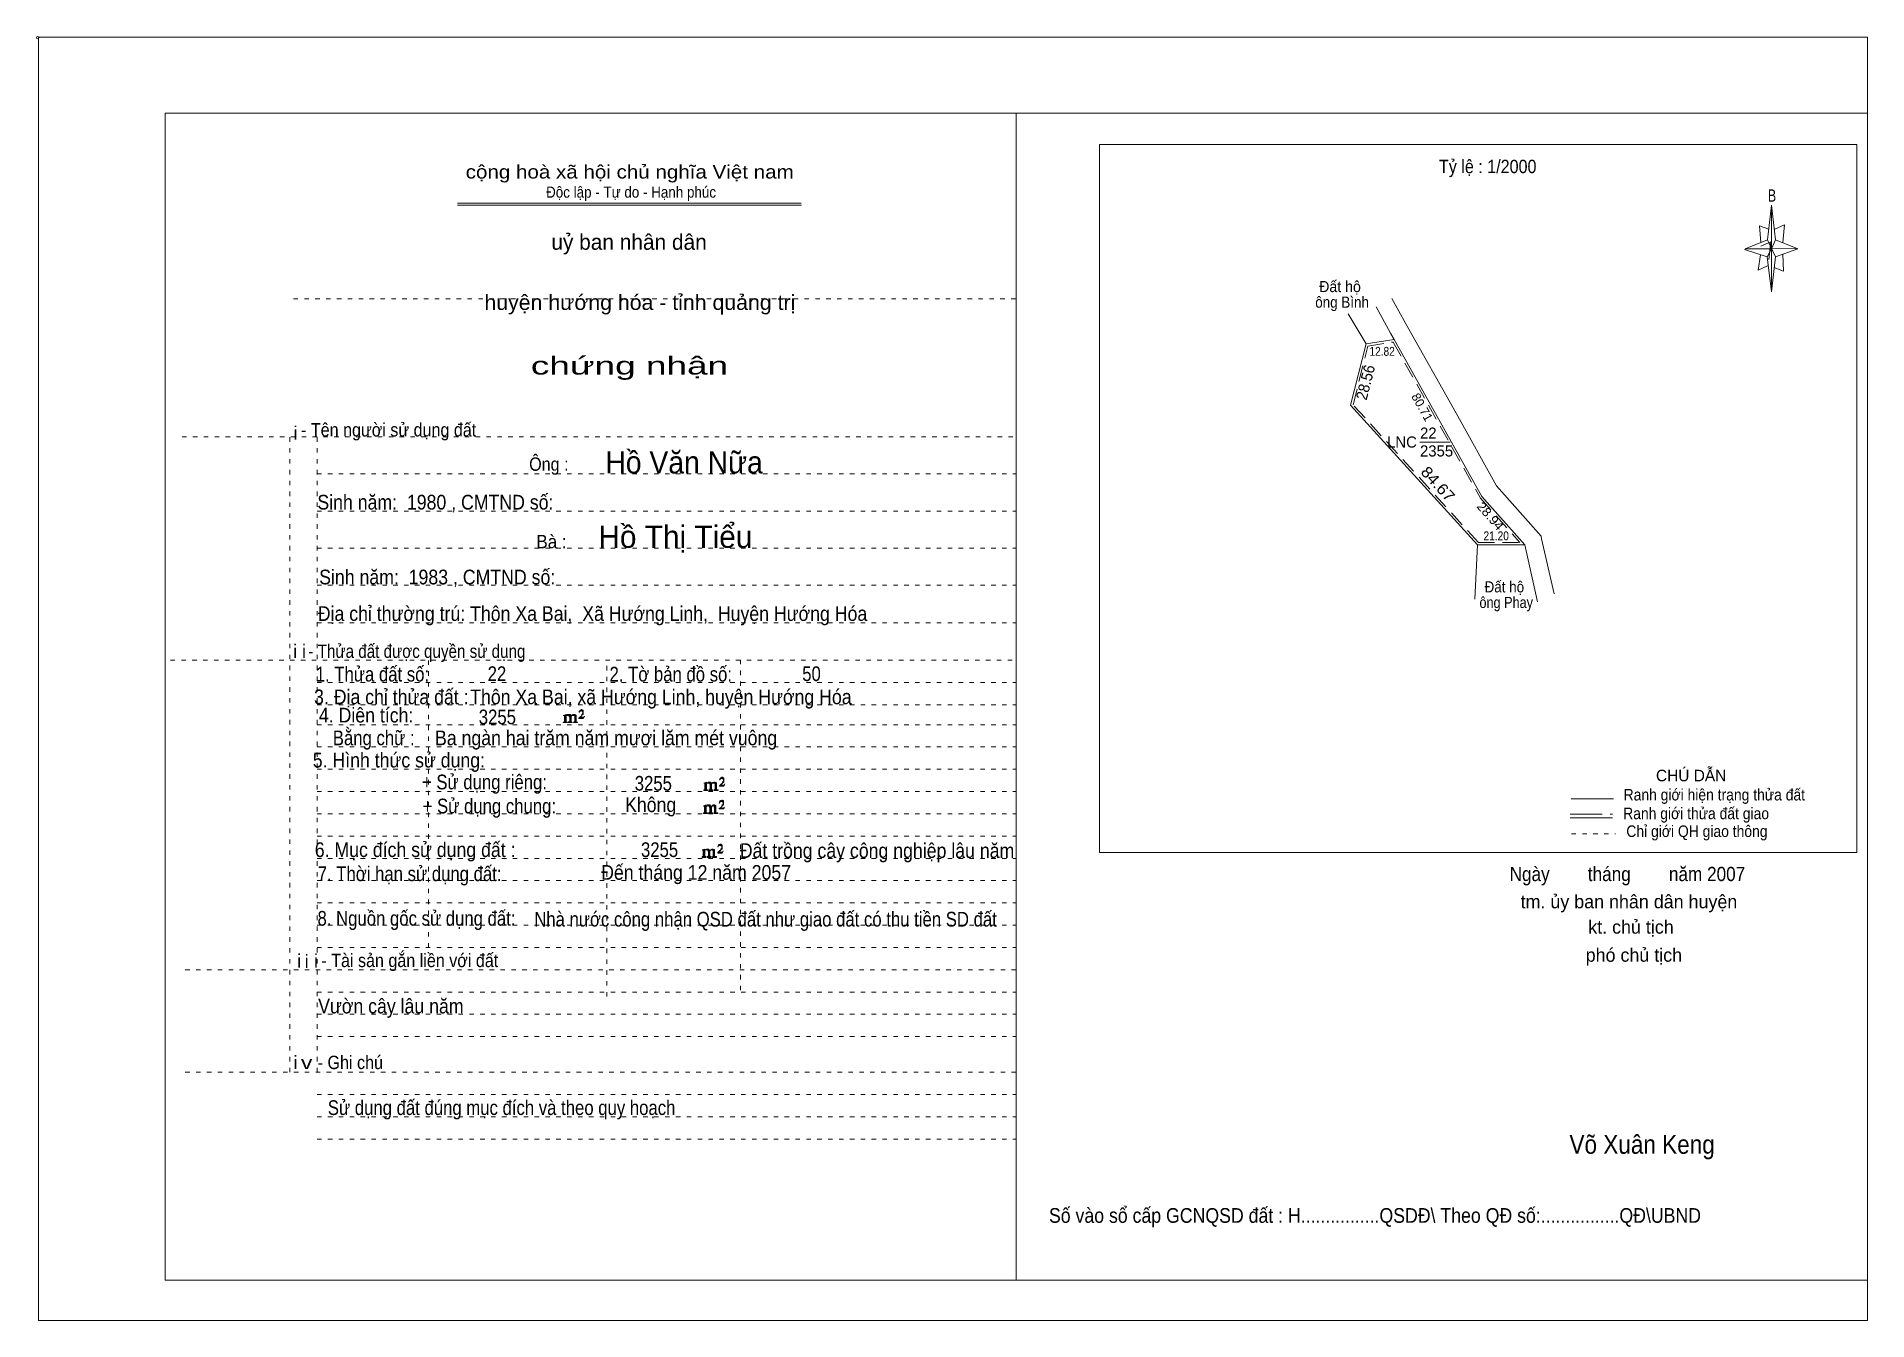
# Model space of a CAD drawing. Header units: centimetres. Extents: x -1.6 to 39.5, y -3.3 to 25.5.
import ezdxf
from ezdxf.enums import TextEntityAlignment as Align

# ---------------------------------------------------------------- set-up
doc = ezdxf.new("R2010")
doc.units = ezdxf.units.CM
doc.header["$LTSCALE"] = 0.12
for name, pattern in [('DOTTED', [1.5, 0.3, -1.2]), ('LONG_DASHED', [7.5, 6, -1.5]), ('MEDIUM_DASHED', [4.5, 3, -1.5])]:
    doc.linetypes.add(name, pattern=pattern)
for name, color, linetype, lineweight in [('1', 7, 'DOTTED', 13), ('10', 7, 'Continuous', 13), ('4', 7, 'Continuous', 13), ('5', 7, 'Continuous', 13), ('50', 7, 'Continuous', 13)]:
    doc.layers.add(name, color=color, linetype=linetype, lineweight=lineweight)

msp = doc.modelspace()

# ---------------------------------------------------------------- hatches: boundary and pattern name
at = {"layer": '50'}
for points in [[(10.27, 10.13), (10.27, 10.12), (10.27, 10.11), (10.25, 10.11), (10.24, 10.11), (10.24, 10.1), (10.33, 10.1), (10.33, 10.11), (10.32, 10.11), (10.31, 10.11), (10.31, 10.12), (10.31, 10.13), (10.31, 10.24), (10.31, 10.25), (10.32, 10.26), (10.34, 10.26), (10.35, 10.26), (10.36, 10.26), (10.37, 10.25), (10.39, 10.22), (10.39, 10.13), (10.37, 10.12), (10.37, 10.11), (10.36, 10.11), (10.35, 10.11), (10.35, 10.1), (10.44, 10.1), (10.44, 10.11), (10.43, 10.11), (10.42, 10.11), (10.42, 10.12), (10.42, 10.13), (10.42, 10.24), (10.44, 10.26), (10.45, 10.26), (10.46, 10.26), (10.49, 10.26), (10.49, 10.25), (10.5, 10.24), (10.5, 10.22), (10.5, 10.13), (10.5, 10.12), (10.49, 10.11), (10.49, 10.11), (10.47, 10.11), (10.47, 10.1), (10.56, 10.1), (10.56, 10.11), (10.55, 10.11), (10.54, 10.11), (10.53, 10.12), (10.53, 10.13), (10.53, 10.2), (10.53, 10.25), (10.53, 10.26), (10.52, 10.27), (10.5, 10.28), (10.47, 10.28), (10.46, 10.28), (10.44, 10.27), (10.41, 10.25), (10.41, 10.26), (10.4, 10.28), (10.39, 10.28), (10.37, 10.28), (10.35, 10.28), (10.34, 10.28), (10.32, 10.26), (10.31, 10.26), (10.31, 10.25), (10.31, 10.25), (10.31, 10.26), (10.31, 10.28), (10.24, 10.26), (10.24, 10.26), (10.25, 10.26), (10.27, 10.25), (10.27, 10.24), (10.27, 10.23)], [(10.69, 10.19), (10.72, 10.24), (10.72, 10.24), (10.71, 10.22), (10.69, 10.22), (10.68, 10.22), (10.63, 10.22), (10.66, 10.26), (10.67, 10.27), (10.69, 10.28), (10.69, 10.3), (10.69, 10.32), (10.69, 10.34), (10.69, 10.35), (10.69, 10.37), (10.68, 10.38), (10.67, 10.38), (10.66, 10.39), (10.65, 10.39), (10.63, 10.38), (10.63, 10.38), (10.62, 10.37), (10.61, 10.35), (10.59, 10.33), (10.61, 10.33), (10.61, 10.35), (10.62, 10.35), (10.63, 10.36), (10.65, 10.36), (10.66, 10.36), (10.67, 10.35), (10.68, 10.35), (10.68, 10.32), (10.68, 10.3), (10.66, 10.28), (10.66, 10.26), (10.65, 10.25), (10.59, 10.2), (10.59, 10.19)], [(13.42, 8.61), (13.42, 8.6), (13.42, 8.59), (13.41, 8.59), (13.4, 8.59), (13.4, 8.57), (13.48, 8.57), (13.48, 8.59), (13.47, 8.59), (13.46, 8.59), (13.46, 8.6), (13.46, 8.61), (13.46, 8.72), (13.46, 8.73), (13.47, 8.74), (13.5, 8.74), (13.51, 8.74), (13.52, 8.74), (13.53, 8.73), (13.54, 8.69), (13.54, 8.61), (13.53, 8.6), (13.53, 8.59), (13.52, 8.59), (13.51, 8.59), (13.51, 8.57), (13.6, 8.57), (13.6, 8.59), (13.58, 8.59), (13.57, 8.59), (13.57, 8.6), (13.57, 8.61), (13.57, 8.72), (13.6, 8.74), (13.61, 8.74), (13.62, 8.74), (13.64, 8.74), (13.64, 8.73), (13.65, 8.72), (13.65, 8.69), (13.65, 8.61), (13.65, 8.6), (13.64, 8.59), (13.64, 8.59), (13.63, 8.59), (13.63, 8.57), (13.72, 8.57), (13.72, 8.59), (13.7, 8.59), (13.69, 8.59), (13.68, 8.6), (13.68, 8.61), (13.68, 8.68), (13.68, 8.73), (13.68, 8.74), (13.67, 8.75), (13.65, 8.76), (13.63, 8.76), (13.62, 8.76), (13.6, 8.75), (13.56, 8.73), (13.56, 8.74), (13.55, 8.76), (13.54, 8.76), (13.53, 8.76), (13.51, 8.76), (13.5, 8.76), (13.47, 8.74), (13.46, 8.74), (13.46, 8.73), (13.46, 8.73), (13.46, 8.74), (13.46, 8.76), (13.4, 8.74), (13.4, 8.74), (13.41, 8.74), (13.42, 8.73), (13.42, 8.72), (13.42, 8.71)], [(13.85, 8.67), (13.87, 8.72), (13.87, 8.72), (13.86, 8.69), (13.85, 8.69), (13.84, 8.69), (13.78, 8.69), (13.82, 8.74), (13.83, 8.75), (13.85, 8.76), (13.85, 8.78), (13.85, 8.79), (13.85, 8.82), (13.85, 8.83), (13.85, 8.85), (13.84, 8.86), (13.83, 8.86), (13.82, 8.87), (13.8, 8.87), (13.78, 8.86), (13.78, 8.86), (13.77, 8.85), (13.76, 8.83), (13.75, 8.81), (13.76, 8.81), (13.76, 8.83), (13.77, 8.83), (13.78, 8.84), (13.8, 8.84), (13.82, 8.84), (13.83, 8.83), (13.84, 8.83), (13.84, 8.79), (13.84, 8.78), (13.82, 8.76), (13.82, 8.74), (13.8, 8.73), (13.75, 8.68), (13.75, 8.67)], [(13.41, 8.09), (13.41, 8.08), (13.41, 8.07), (13.4, 8.07), (13.39, 8.07), (13.39, 8.06), (13.48, 8.06), (13.48, 8.07), (13.47, 8.07), (13.45, 8.07), (13.45, 8.08), (13.45, 8.09), (13.45, 8.2), (13.45, 8.21), (13.47, 8.23), (13.49, 8.23), (13.5, 8.23), (13.51, 8.23), (13.52, 8.21), (13.53, 8.18), (13.53, 8.09), (13.52, 8.08), (13.52, 8.07), (13.51, 8.07), (13.5, 8.07), (13.5, 8.06), (13.59, 8.06), (13.59, 8.07), (13.58, 8.07), (13.57, 8.07), (13.57, 8.08), (13.57, 8.09), (13.57, 8.2), (13.59, 8.23), (13.6, 8.23), (13.61, 8.23), (13.63, 8.23), (13.63, 8.21), (13.64, 8.2), (13.64, 8.18), (13.64, 8.09), (13.64, 8.08), (13.63, 8.07), (13.63, 8.07), (13.62, 8.07), (13.62, 8.06), (13.71, 8.06), (13.71, 8.07), (13.7, 8.07), (13.69, 8.07), (13.67, 8.08), (13.67, 8.09), (13.67, 8.17), (13.67, 8.21), (13.67, 8.23), (13.66, 8.24), (13.64, 8.25), (13.62, 8.25), (13.61, 8.25), (13.59, 8.24), (13.55, 8.21), (13.55, 8.23), (13.54, 8.25), (13.53, 8.25), (13.52, 8.25), (13.5, 8.25), (13.49, 8.25), (13.47, 8.23), (13.45, 8.23), (13.45, 8.21), (13.45, 8.21), (13.45, 8.23), (13.45, 8.25), (13.39, 8.23), (13.39, 8.23), (13.4, 8.23), (13.41, 8.21), (13.41, 8.2), (13.41, 8.19)], [(13.84, 8.16), (13.86, 8.2), (13.86, 8.2), (13.85, 8.18), (13.84, 8.18), (13.83, 8.18), (13.77, 8.18), (13.81, 8.23), (13.82, 8.24), (13.84, 8.25), (13.84, 8.27), (13.84, 8.28), (13.84, 8.3), (13.84, 8.31), (13.84, 8.34), (13.83, 8.35), (13.82, 8.35), (13.81, 8.36), (13.8, 8.36), (13.77, 8.35), (13.77, 8.35), (13.76, 8.34), (13.75, 8.31), (13.74, 8.29), (13.75, 8.29), (13.75, 8.31), (13.76, 8.31), (13.77, 8.33), (13.8, 8.33), (13.81, 8.33), (13.82, 8.31), (13.83, 8.31), (13.83, 8.28), (13.83, 8.27), (13.81, 8.25), (13.81, 8.23), (13.8, 8.21), (13.74, 8.17), (13.74, 8.16)], [(13.38, 7.11), (13.38, 7.1), (13.38, 7.09), (13.37, 7.09), (13.36, 7.09), (13.36, 7.07), (13.44, 7.07), (13.44, 7.09), (13.43, 7.09), (13.42, 7.09), (13.42, 7.1), (13.42, 7.11), (13.42, 7.22), (13.42, 7.23), (13.43, 7.24), (13.46, 7.24), (13.47, 7.24), (13.48, 7.24), (13.49, 7.23), (13.5, 7.19), (13.5, 7.11), (13.49, 7.1), (13.49, 7.09), (13.48, 7.09), (13.47, 7.09), (13.47, 7.07), (13.56, 7.07), (13.56, 7.09), (13.54, 7.09), (13.53, 7.09), (13.53, 7.1), (13.53, 7.11), (13.53, 7.22), (13.56, 7.24), (13.57, 7.24), (13.58, 7.24), (13.6, 7.24), (13.6, 7.23), (13.61, 7.22), (13.61, 7.19), (13.61, 7.11), (13.61, 7.1), (13.6, 7.09), (13.6, 7.09), (13.59, 7.09), (13.59, 7.07), (13.68, 7.07), (13.68, 7.09), (13.66, 7.09), (13.65, 7.09), (13.64, 7.1), (13.64, 7.11), (13.64, 7.18), (13.64, 7.23), (13.64, 7.24), (13.63, 7.25), (13.61, 7.26), (13.59, 7.26), (13.58, 7.26), (13.56, 7.25), (13.52, 7.23), (13.52, 7.24), (13.51, 7.26), (13.5, 7.26), (13.49, 7.26), (13.47, 7.26), (13.46, 7.26), (13.43, 7.24), (13.42, 7.24), (13.42, 7.23), (13.42, 7.23), (13.42, 7.24), (13.42, 7.26), (13.36, 7.24), (13.36, 7.24), (13.37, 7.24), (13.38, 7.23), (13.38, 7.22), (13.38, 7.21)], [(13.81, 7.17), (13.83, 7.22), (13.83, 7.22), (13.82, 7.19), (13.81, 7.19), (13.8, 7.19), (13.74, 7.19), (13.78, 7.24), (13.79, 7.25), (13.81, 7.26), (13.81, 7.28), (13.81, 7.29), (13.81, 7.32), (13.81, 7.33), (13.81, 7.35), (13.8, 7.36), (13.79, 7.36), (13.78, 7.37), (13.76, 7.37), (13.74, 7.36), (13.74, 7.36), (13.73, 7.35), (13.72, 7.33), (13.71, 7.31), (13.72, 7.31), (13.72, 7.33), (13.73, 7.33), (13.74, 7.34), (13.76, 7.34), (13.78, 7.34), (13.79, 7.33), (13.8, 7.33), (13.8, 7.29), (13.8, 7.28), (13.78, 7.26), (13.78, 7.24), (13.76, 7.23), (13.71, 7.18), (13.71, 7.17)]]:
    msp.add_hatch(color=256, dxfattribs=at).paths.add_polyline_path(points)

# ---------------------------------------------------------------- linework, layer by layer
at = {"layer": '1', "linetype": 'Continuous'}
for p, q in [((1.31, -2.42), (1.31, 23.78)), ((1.31, 23.78), (39.51, 23.78)), ((20.41, -2.42), (20.41, 23.78)), ((39.51, -2.42), (39.51, 23.78)), ((7.87, 21.76), (15.58, 21.76)), ((7.87, 21.71), (15.59, 21.71)), ((37.26, 20.55), (36.75, 20.72)), ((1.31, -2.42), (39.51, -2.42))]:
    msp.add_line(p, q, dxfattribs=at)
at = {"layer": '1'}
for p, q in [((4.19, 19.61), (20.41, 19.61)), ((1.69, 16.51), (20.41, 16.51)), ((4.11, 2.25), (4.11, 16.51)), ((4.72, 2.25), (4.72, 16.51)), ((4.72, 15.68), (20.41, 15.68)), ((4.72, 14.84), (20.41, 14.84)), ((4.72, 14.01), (20.41, 14.01)), ((4.72, 13.18), (20.41, 13.18)), ((4.72, 12.34), (20.41, 12.34)), ((1.43, 11.5), (20.41, 11.5)), ((7.22, 5.05), (7.22, 11.5)), ((11.22, 3.95), (11.22, 11.5)), ((14.22, 4.09), (14.22, 11.5)), ((4.72, 11), (20.41, 11)), ((4.72, 10.5), (20.41, 10.5)), ((4.72, 10.05), (20.41, 10.05)), ((4.72, 9.55), (20.41, 9.55)), ((4.72, 9.05), (20.41, 9.05)), ((4.72, 8.55), (20.41, 8.55)), ((4.72, 8.05), (20.41, 8.05)), ((4.72, 7.55), (20.41, 7.55)), ((4.72, 7.05), (20.41, 7.05)), ((4.72, 6.55), (20.41, 6.55)), ((4.72, 6.05), (20.41, 6.05)), ((4.72, 5.55), (20.41, 5.55)), ((4.72, 5.05), (20.41, 5.05)), ((1.76, 4.55), (20.41, 4.55)), ((4.72, 4.05), (20.41, 4.05)), ((4.72, 3.55), (20.41, 3.55)), ((4.72, 3.05), (20.41, 3.05)), ((1.76, 2.25), (20.41, 2.25)), ((4.72, 1.75), (20.41, 1.75)), ((4.72, 1.25), (20.41, 1.25)), ((4.72, 0.75), (20.41, 0.75))]:
    msp.add_line(p, q, dxfattribs=at)
at = {"layer": '1', "linetype": 'Continuous'}
msp.add_lwpolyline([(-1.53, -3.32), (39.51, -3.32), (39.51, 25.48), (-1.53, 25.48)], close=True, dxfattribs=at)
msp.add_lwpolyline([(37.27, 20.35), (37.06, 20.25), (37.11, 20.6)], dxfattribs=at)
at = {"layer": '10'}
for p, q in [((28.81, 18.84), (28.49, 19.43)), ((28.84, 19.62), (29.15, 19.05)), ((28.26, 18.6), (27.86, 19.27)), ((30.28, 17.04), (29.15, 19.05)), ((28.81, 18.84), (28.89, 18.7)), ((29.47, 16.39), (30.15, 16.39)), ((30.76, 14.09), (31.82, 14.09))]:
    msp.add_line(p, q, dxfattribs=at)
at = {"layer": '10', "linetype": 'MEDIUM_DASHED'}
for p, q in [((30.78, 14.14), (27.97, 17.23)), ((30.82, 15.14), (31.71, 14.14)), ((30.78, 14.14), (31.71, 14.14))]:
    msp.add_line(p, q, dxfattribs=at)
at = {"layer": '10'}
for points in [[(30.7, 12.87), (30.76, 14.09), (27.91, 17.22), (28.26, 18.6)], [(28.26, 18.6), (28.89, 18.7), (30.86, 15.17), (31.82, 14.09), (32.11, 12.81)], [(32.48, 12.99), (32.2, 14.22), (32.19, 14.28), (31.19, 15.41), (30.28, 17.04)]]:
    msp.add_lwpolyline(points, dxfattribs=at)
at = {"layer": '10', "linetype": 'MEDIUM_DASHED'}
msp.add_lwpolyline([(27.97, 17.23), (28.3, 18.55), (28.87, 18.64), (30.82, 15.15)], dxfattribs=at)
at = {"layer": '4'}
for p, q in [((32.86, 8.39), (33.81, 8.39)), ((32.84, 7.96), (33.79, 7.96))]:
    msp.add_line(p, q, dxfattribs=at)
at = {"layer": '4', "linetype": 'LONG_DASHED'}
msp.add_line((32.84, 8.04), (33.79, 8.04), dxfattribs=at)
at = {"layer": '4', "linetype": 'DOTTED'}
msp.add_line((32.87, 7.6), (33.86, 7.6), dxfattribs=at)
at = {"layer": '4'}
msp.add_lwpolyline([(22.28, 23.07), (39.27, 23.07), (39.27, 7.18), (22.28, 7.18)], close=True, dxfattribs=at)
msp.add_circle((-1.55, 25.47), 0.025, dxfattribs=at)
at = {"layer": '5'}
for p, q in [((37.27, 20.93), (37.36, 21.71)), ((37.45, 20.55), (37.36, 19.77)), ((37.45, 20.93), (37.95, 20.73)), ((37.61, 20.61), (37.63, 20.23)), ((37.63, 20.23), (37.42, 20.31))]:
    msp.add_line(p, q, dxfattribs=at)
for points in [[(37.36, 21.71), (37.45, 20.93), (37.36, 20.73)], [(37.36, 20.73), (36.77, 20.73), (37.27, 20.93), (37.45, 20.55), (37.95, 20.73), (37.36, 20.75)], [(37.36, 20.73), (37.36, 19.77), (37.26, 20.55)]]:
    msp.add_lwpolyline(points, close=True, dxfattribs=at)
for points in [[(37.3, 21.17), (37.09, 21.25), (37.12, 20.87)], [(37.43, 21.17), (37.65, 21.27), (37.61, 20.87)], [(37.36, 20.73), (37.27, 20.93), (36.77, 20.73)], [(37.12, 20.79), (37.34, 20.89), (37.3, 20.49)], [(37.36, 20.73), (37.45, 20.55), (37.95, 20.73)]]:
    msp.add_lwpolyline(points, dxfattribs=at)
at = {"layer": '50'}
for points in [[(10.27, 10.13), (10.27, 10.12), (10.27, 10.11), (10.25, 10.11), (10.24, 10.11), (10.24, 10.1), (10.33, 10.1), (10.33, 10.11), (10.32, 10.11), (10.31, 10.11), (10.31, 10.12), (10.31, 10.13), (10.31, 10.24), (10.31, 10.25), (10.32, 10.26), (10.34, 10.26), (10.35, 10.26), (10.36, 10.26), (10.37, 10.25), (10.39, 10.22), (10.39, 10.13), (10.37, 10.12), (10.37, 10.11), (10.36, 10.11), (10.35, 10.11), (10.35, 10.1), (10.44, 10.1), (10.44, 10.11), (10.43, 10.11), (10.42, 10.11), (10.42, 10.12), (10.42, 10.13), (10.42, 10.24), (10.44, 10.26), (10.45, 10.26), (10.46, 10.26), (10.49, 10.26), (10.49, 10.25), (10.5, 10.24), (10.5, 10.22), (10.5, 10.13), (10.5, 10.12), (10.49, 10.11), (10.49, 10.11), (10.47, 10.11), (10.47, 10.1), (10.56, 10.1), (10.56, 10.11), (10.55, 10.11), (10.54, 10.11), (10.53, 10.12), (10.53, 10.13), (10.53, 10.2), (10.53, 10.25), (10.53, 10.26), (10.52, 10.27), (10.5, 10.28), (10.47, 10.28), (10.46, 10.28), (10.44, 10.27), (10.41, 10.25), (10.41, 10.26), (10.4, 10.28), (10.39, 10.28), (10.37, 10.28), (10.35, 10.28), (10.34, 10.28), (10.32, 10.26), (10.31, 10.26), (10.31, 10.25), (10.31, 10.25), (10.31, 10.26), (10.31, 10.28), (10.24, 10.26), (10.24, 10.26), (10.25, 10.26), (10.27, 10.25), (10.27, 10.24), (10.27, 10.23)], [(10.69, 10.19), (10.72, 10.24), (10.72, 10.24), (10.71, 10.22), (10.69, 10.22), (10.68, 10.22), (10.63, 10.22), (10.66, 10.26), (10.67, 10.27), (10.69, 10.28), (10.69, 10.3), (10.69, 10.32), (10.69, 10.34), (10.69, 10.35), (10.69, 10.37), (10.68, 10.38), (10.67, 10.38), (10.66, 10.39), (10.65, 10.39), (10.63, 10.38), (10.63, 10.38), (10.62, 10.37), (10.61, 10.35), (10.59, 10.33), (10.61, 10.33), (10.61, 10.35), (10.62, 10.35), (10.63, 10.36), (10.65, 10.36), (10.66, 10.36), (10.67, 10.35), (10.68, 10.35), (10.68, 10.32), (10.68, 10.3), (10.66, 10.28), (10.66, 10.26), (10.65, 10.25), (10.59, 10.2), (10.59, 10.19)], [(13.42, 8.61), (13.42, 8.6), (13.42, 8.59), (13.41, 8.59), (13.4, 8.59), (13.4, 8.57), (13.48, 8.57), (13.48, 8.59), (13.47, 8.59), (13.46, 8.59), (13.46, 8.6), (13.46, 8.61), (13.46, 8.72), (13.46, 8.73), (13.47, 8.74), (13.5, 8.74), (13.51, 8.74), (13.52, 8.74), (13.53, 8.73), (13.54, 8.69), (13.54, 8.61), (13.53, 8.6), (13.53, 8.59), (13.52, 8.59), (13.51, 8.59), (13.51, 8.57), (13.6, 8.57), (13.6, 8.59), (13.58, 8.59), (13.57, 8.59), (13.57, 8.6), (13.57, 8.61), (13.57, 8.72), (13.6, 8.74), (13.61, 8.74), (13.62, 8.74), (13.64, 8.74), (13.64, 8.73), (13.65, 8.72), (13.65, 8.69), (13.65, 8.61), (13.65, 8.6), (13.64, 8.59), (13.64, 8.59), (13.63, 8.59), (13.63, 8.57), (13.72, 8.57), (13.72, 8.59), (13.7, 8.59), (13.69, 8.59), (13.68, 8.6), (13.68, 8.61), (13.68, 8.68), (13.68, 8.73), (13.68, 8.74), (13.67, 8.75), (13.65, 8.76), (13.63, 8.76), (13.62, 8.76), (13.6, 8.75), (13.56, 8.73), (13.56, 8.74), (13.55, 8.76), (13.54, 8.76), (13.53, 8.76), (13.51, 8.76), (13.5, 8.76), (13.47, 8.74), (13.46, 8.74), (13.46, 8.73), (13.46, 8.73), (13.46, 8.74), (13.46, 8.76), (13.4, 8.74), (13.4, 8.74), (13.41, 8.74), (13.42, 8.73), (13.42, 8.72), (13.42, 8.71)], [(13.85, 8.67), (13.87, 8.72), (13.87, 8.72), (13.86, 8.69), (13.85, 8.69), (13.84, 8.69), (13.78, 8.69), (13.82, 8.74), (13.83, 8.75), (13.85, 8.76), (13.85, 8.78), (13.85, 8.79), (13.85, 8.82), (13.85, 8.83), (13.85, 8.85), (13.84, 8.86), (13.83, 8.86), (13.82, 8.87), (13.8, 8.87), (13.78, 8.86), (13.78, 8.86), (13.77, 8.85), (13.76, 8.83), (13.75, 8.81), (13.76, 8.81), (13.76, 8.83), (13.77, 8.83), (13.78, 8.84), (13.8, 8.84), (13.82, 8.84), (13.83, 8.83), (13.84, 8.83), (13.84, 8.79), (13.84, 8.78), (13.82, 8.76), (13.82, 8.74), (13.8, 8.73), (13.75, 8.68), (13.75, 8.67)], [(13.41, 8.09), (13.41, 8.08), (13.41, 8.07), (13.4, 8.07), (13.39, 8.07), (13.39, 8.06), (13.48, 8.06), (13.48, 8.07), (13.47, 8.07), (13.45, 8.07), (13.45, 8.08), (13.45, 8.09), (13.45, 8.2), (13.45, 8.21), (13.47, 8.23), (13.49, 8.23), (13.5, 8.23), (13.51, 8.23), (13.52, 8.21), (13.53, 8.18), (13.53, 8.09), (13.52, 8.08), (13.52, 8.07), (13.51, 8.07), (13.5, 8.07), (13.5, 8.06), (13.59, 8.06), (13.59, 8.07), (13.58, 8.07), (13.57, 8.07), (13.57, 8.08), (13.57, 8.09), (13.57, 8.2), (13.59, 8.23), (13.6, 8.23), (13.61, 8.23), (13.63, 8.23), (13.63, 8.21), (13.64, 8.2), (13.64, 8.18), (13.64, 8.09), (13.64, 8.08), (13.63, 8.07), (13.63, 8.07), (13.62, 8.07), (13.62, 8.06), (13.71, 8.06), (13.71, 8.07), (13.7, 8.07), (13.69, 8.07), (13.67, 8.08), (13.67, 8.09), (13.67, 8.17), (13.67, 8.21), (13.67, 8.23), (13.66, 8.24), (13.64, 8.25), (13.62, 8.25), (13.61, 8.25), (13.59, 8.24), (13.55, 8.21), (13.55, 8.23), (13.54, 8.25), (13.53, 8.25), (13.52, 8.25), (13.5, 8.25), (13.49, 8.25), (13.47, 8.23), (13.45, 8.23), (13.45, 8.21), (13.45, 8.21), (13.45, 8.23), (13.45, 8.25), (13.39, 8.23), (13.39, 8.23), (13.4, 8.23), (13.41, 8.21), (13.41, 8.2), (13.41, 8.19)], [(13.84, 8.16), (13.86, 8.2), (13.86, 8.2), (13.85, 8.18), (13.84, 8.18), (13.83, 8.18), (13.77, 8.18), (13.81, 8.23), (13.82, 8.24), (13.84, 8.25), (13.84, 8.27), (13.84, 8.28), (13.84, 8.3), (13.84, 8.31), (13.84, 8.34), (13.83, 8.35), (13.82, 8.35), (13.81, 8.36), (13.8, 8.36), (13.77, 8.35), (13.77, 8.35), (13.76, 8.34), (13.75, 8.31), (13.74, 8.29), (13.75, 8.29), (13.75, 8.31), (13.76, 8.31), (13.77, 8.33), (13.8, 8.33), (13.81, 8.33), (13.82, 8.31), (13.83, 8.31), (13.83, 8.28), (13.83, 8.27), (13.81, 8.25), (13.81, 8.23), (13.8, 8.21), (13.74, 8.17), (13.74, 8.16)], [(13.38, 7.11), (13.38, 7.1), (13.38, 7.09), (13.37, 7.09), (13.36, 7.09), (13.36, 7.07), (13.44, 7.07), (13.44, 7.09), (13.43, 7.09), (13.42, 7.09), (13.42, 7.1), (13.42, 7.11), (13.42, 7.22), (13.42, 7.23), (13.43, 7.24), (13.46, 7.24), (13.47, 7.24), (13.48, 7.24), (13.49, 7.23), (13.5, 7.19), (13.5, 7.11), (13.49, 7.1), (13.49, 7.09), (13.48, 7.09), (13.47, 7.09), (13.47, 7.07), (13.56, 7.07), (13.56, 7.09), (13.54, 7.09), (13.53, 7.09), (13.53, 7.1), (13.53, 7.11), (13.53, 7.22), (13.56, 7.24), (13.57, 7.24), (13.58, 7.24), (13.6, 7.24), (13.6, 7.23), (13.61, 7.22), (13.61, 7.19), (13.61, 7.11), (13.61, 7.1), (13.6, 7.09), (13.6, 7.09), (13.59, 7.09), (13.59, 7.07), (13.68, 7.07), (13.68, 7.09), (13.66, 7.09), (13.65, 7.09), (13.64, 7.1), (13.64, 7.11), (13.64, 7.18), (13.64, 7.23), (13.64, 7.24), (13.63, 7.25), (13.61, 7.26), (13.59, 7.26), (13.58, 7.26), (13.56, 7.25), (13.52, 7.23), (13.52, 7.24), (13.51, 7.26), (13.5, 7.26), (13.49, 7.26), (13.47, 7.26), (13.46, 7.26), (13.43, 7.24), (13.42, 7.24), (13.42, 7.23), (13.42, 7.23), (13.42, 7.24), (13.42, 7.26), (13.36, 7.24), (13.36, 7.24), (13.37, 7.24), (13.38, 7.23), (13.38, 7.22), (13.38, 7.21)], [(13.81, 7.17), (13.83, 7.22), (13.83, 7.22), (13.82, 7.19), (13.81, 7.19), (13.8, 7.19), (13.74, 7.19), (13.78, 7.24), (13.79, 7.25), (13.81, 7.26), (13.81, 7.28), (13.81, 7.29), (13.81, 7.32), (13.81, 7.33), (13.81, 7.35), (13.8, 7.36), (13.79, 7.36), (13.78, 7.37), (13.76, 7.37), (13.74, 7.36), (13.74, 7.36), (13.73, 7.35), (13.72, 7.33), (13.71, 7.31), (13.72, 7.31), (13.72, 7.33), (13.73, 7.33), (13.74, 7.34), (13.76, 7.34), (13.78, 7.34), (13.79, 7.33), (13.8, 7.33), (13.8, 7.29), (13.8, 7.28), (13.78, 7.26), (13.78, 7.24), (13.76, 7.23), (13.71, 7.18), (13.71, 7.17)]]:
    msp.add_lwpolyline(points, close=True, dxfattribs=at)

# ---------------------------------------------------------------- texts
at = {"layer": '1'}
for s, height, width, p in [('cộng hoà xã hội chủ nghĩa Việt nam', 0.3, 1.15, (11.735, 22.31)), ('Độc lập - Tự do - Hạnh phúc', 0.25, 0.9, (11.765, 21.88)), ('chứng nhận', 0.4, 1.55, (11.73, 17.91)), ('- Tên người sử dụng đất', 0.3, 0.9, (6.325, 16.52)), ('- Thửa đất được quyền sử dụng', 0.3, 0.85, (6.96, 11.55)), ('- Tài sản gắn liền với đất ', 0.3, 0.9, (6.85, 4.61)), ('v', 0.3, 1.3, (4.485, 2.32)), ('- Ghi chú', 0.3, 0.9, (5.465, 2.32))]:
    msp.add_text(s, height=height, dxfattribs=dict(at, width=width)).set_placement(p, align=Align.CENTER)
for s, height, p in [('uỷ ban nhân dân', 0.35, (11.72, 20.71)), ('i', 0.3, (4.235, 16.45)), ('i', 0.3, (4.225, 11.55)), ('i', 0.3, (4.425, 11.55)), ('i', 0.3, (4.315, 4.6)), ('i', 0.3, (4.485, 4.59)), ('i', 0.3, (4.695, 4.6)), ('i', 0.3, (4.235, 2.32))]:
    msp.add_text(s, height=height, dxfattribs=at).set_placement(p, align=Align.CENTER)
at = {"layer": '10'}
for s, height, width, p in [('Tỷ lệ : 1/2000', 0.3, 0.9, (30.99, 22.43)), ('Đất hộ', 0.25, 0.95, (27.675, 19.76)), (' ông Bình', 0.25, 0.9, (27.68, 19.41)), ('12.82', 0.2, 0.85, (28.62, 18.33)), ('Hồ Văn Nữa', 0.5, 0.95, (12.955, 15.69)), ('21.20', 0.2, 0.85, (31.18, 14.19)), ('Đất hộ ', 0.25, 0.9, (31.405, 13.02)), ('ông Phay', 0.25, 0.85, (31.405, 12.67)), ('Võ Xuân Keng', 0.42, 0.9, (34.455, 0.42))]:
    msp.add_text(s, height=height, dxfattribs=dict(at, width=width)).set_placement(p, align=Align.CENTER)
for s, height, rotation, width, p in [('28.56', 0.25, 75.711, 0.95, (28.368, 17.704)), ('84.67', 0.25, 312.353, 1.1, (29.78, 15.369)), ('28.94', 0.2, 311.583, 1.1, (30.972, 14.666))]:
    msp.add_text(s, height=height, rotation=rotation, dxfattribs=dict(at, width=width)).set_placement(p, align=Align.CENTER)
msp.add_text('80.71', height=0.2, rotation=299.137, dxfattribs=at).set_placement((29.432, 17.129), align=Align.CENTER)
msp.add_text('LNC', height=0.25, dxfattribs=at).set_placement((29.4, 16.27), align=Align.RIGHT)
for s, p in [('22', (29.47, 16.47)), ('2355', (29.47, 16.07))]:
    msp.add_text(s, height=0.25, dxfattribs=at).set_placement(p)
msp.add_text('Hồ Thị Tiểu', height=0.5, dxfattribs=at).set_placement((12.76, 14.02), align=Align.CENTER)
at = {"layer": '4'}
msp.add_text('CHÚ DẪN', height=0.2591, dxfattribs=at).set_placement((35.555, 8.78), align=Align.CENTER)
at = {"layer": '4', "width": 0.9}
for s, p in [('Ranh giới hiện trạng thửa đất', (36.075, 8.35)), ('Ranh giới thửa đất giao ', (35.71, 7.93)), ('Chỉ giới QH giao thông', (35.685, 7.53))]:
    msp.add_text(s, height=0.2591, dxfattribs=at).set_placement(p, align=Align.CENTER)
at = {"layer": '5', "width": 0.75}
msp.add_text('B', height=0.276, dxfattribs=at).set_placement((37.37, 21.79), align=Align.CENTER)
at = {"layer": '50'}
for s, height, width, p in [('  huyện hướng hóa - tỉnh quảng trị', 0.34, 1.05, (11.83, 19.36)), ('Ông :', 0.3, 0.9, (9.92, 15.75)), ('Sinh năm:  1980 , CMTND số:  ', 0.33, 0.9, (7.485, 14.88)), ('Bà :', 0.3, 0.95, (9.98, 14.01)), ('Sinh năm:  1983 , CMTND số:  ', 0.33, 0.9, (7.525, 13.2)), ('Địa chỉ thường trú: Thôn Xa Bai,  Xã Hướng Linh,  Huyện Hướng Hóa', 0.33, 0.9, (10.9, 12.38)), ('1. Thửa đất số:  ', 0.33, 0.85, (6.065, 11.02)), ('22', 0.33, 0.85, (8.755, 11.03)), ('2. Tờ bản đồ số:  ', 0.33, 0.85, (12.76, 11.02)), ('50', 0.33, 0.85, (15.815, 11.03)), ('3. Địa chỉ thửa đất : ', 0.33, 0.9, (6.44, 10.51)), ('Thôn Xa Bai, xã Hướng Linh, huyện Hướng Hóa', 0.33, 0.9, (12.435, 10.51)), ('4. Diện tích: ', 0.33, 0.9, (5.875, 10.1)), ('3255', 0.33, 0.85, (8.765, 10.06)), ('Bằng chữ :', 0.33, 0.85, (5.99, 9.59)), ('Ba ngàn hai trăm năm mươi lăm mét vuông', 0.33, 0.9, (11.205, 9.59)), ('5. Hình thức sử dụng:', 0.33, 0.9, (6.555, 9.09)), ('+ Sử dụng riêng:', 0.33, 0.85, (8.475, 8.6)), ('3255', 0.33, 0.85, (12.265, 8.57)), ('+ Sử dụng chung:', 0.33, 0.85, (8.585, 8.06)), ('Không', 0.33, 0.9, (12.205, 8.09)), ('6. Mục đích sử dụng đất :', 0.33, 0.9, (6.92, 7.08)), ('3255', 0.33, 0.85, (12.405, 7.08)), ('Đất trồng cây công nghiệp lâu năm', 0.33, 0.9, (17.285, 7.06)), ('7. Thời hạn sử dụng đất:', 0.33, 0.85, (6.795, 6.54)), ('Đến tháng 12 năm 2057', 0.33, 0.9, (13.225, 6.57)), ('Ngày        tháng        năm 2007', 0.32, 0.9, (34.125, 6.54)), ('8. Nguồn gốc sử dụng đất:', 0.33, 0.85, (6.95, 5.54)), ('Nhà nước công nhận QSD đất như giao đất có thu tiền SD đất ', 0.33, 0.85, (14.835, 5.52)), ('Vườn cây lâu năm', 0.33, 0.9, (6.375, 3.57)), ('Sử dụng đất đúng mục đích và theo quy hoạch', 0.33, 0.85, (8.86, 1.29)), ('Số vào sổ cấp GCNQSD đất : H................QSDĐ\\ Theo QĐ số:................QĐ\\UBND', 0.33, 0.9, (28.46, -1.13))]:
    msp.add_text(s, height=height, dxfattribs=dict(at, width=width)).set_placement(p, align=Align.CENTER)
for s, p in [('tm. ủy ban nhân dân huyện ', (34.215, 5.93)), ('kt. chủ tịch', (34.205, 5.36)), ('phó chủ tịch', (34.27, 4.73))]:
    msp.add_text(s, height=0.3, dxfattribs=at).set_placement(p, align=Align.CENTER)

doc.saveas('drawing.dxf')
